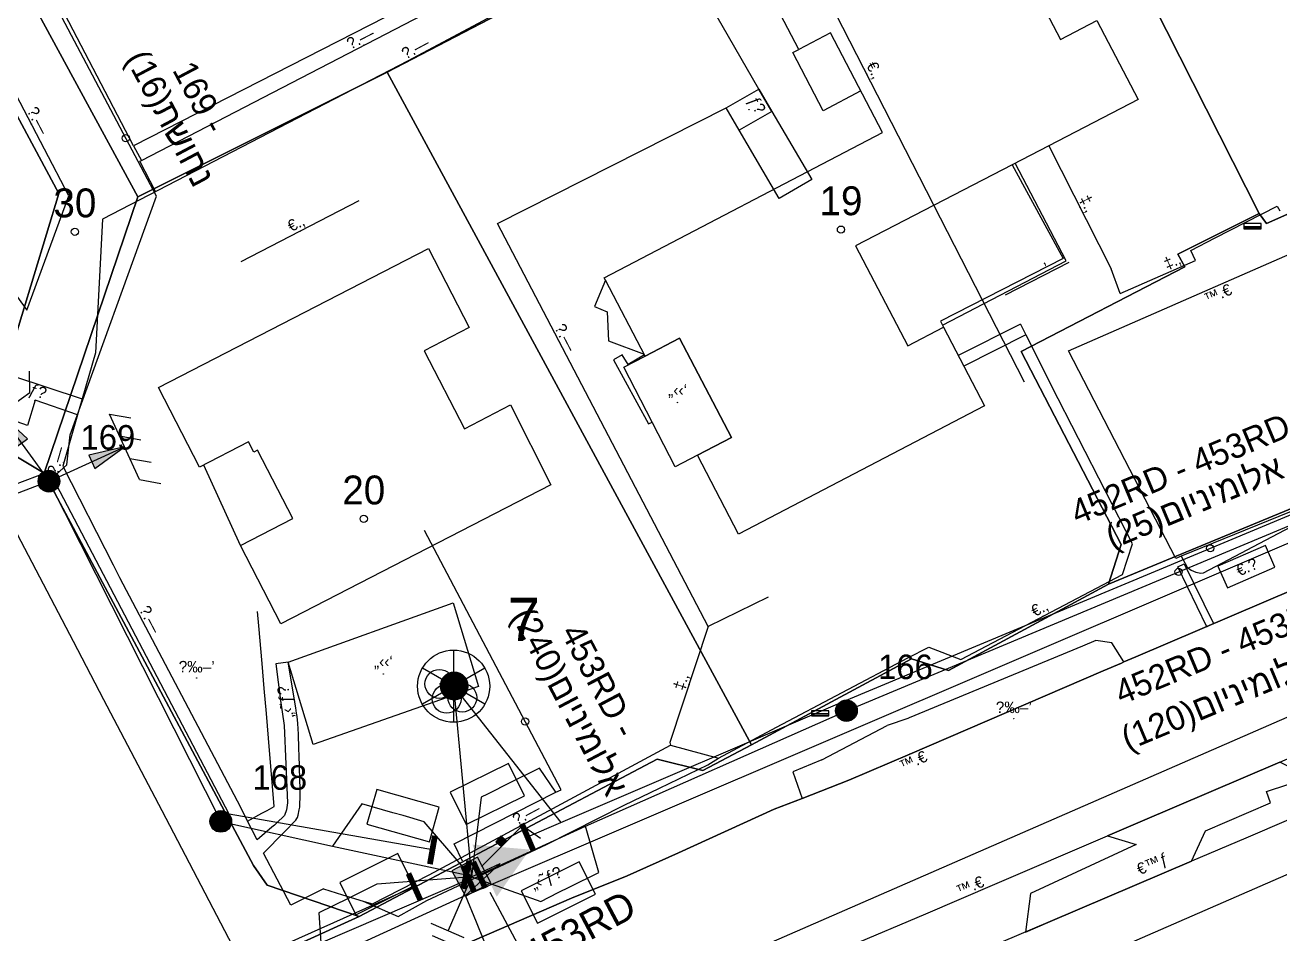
# Model space of a CAD drawing. Header units: metres. Extents: x 218299 to 220222, y 572714 to 574340.
# Drawn here: x 219539.4 to 219626.4, y 573907.8 to 573970.7 of the extents above; entities that cross this region are included whole.
import ezdxf
from ezdxf.enums import TextEntityAlignment as Align

# ---------------------------------------------------------------- set-up
doc = ezdxf.new("R2010")
doc.units = ezdxf.units.M
doc.header["$MEASUREMENT"] = 0
for name, color, linetype in [('1601', 44, 'LANDBORDER'), ('1602', 44, 'Continuous'), ('1603', 44, 'Continuous'), ('6011', 10, 'Continuous'), ('6021', 110, 'Continuous'), ('6031', 254, 'Continuous'), ('6151', 102, 'CABLEUNDEXIST03'), ('6201', 7, 'Continuous'), ('6321', 7, 'Continuous'), ('6370', 7, 'Continuous'), ('6501', 7, 'Continuous'), ('6512', 7, 'Continuous'), ('6515', 7, 'Continuous'), ('6521', 1, 'Continuous'), ('6522', 1, 'Continuous'), ('65231', 1, 'Continuous'), ('6543', 7, 'Continuous'), ('6561', 7, 'Continuous'), ('6591', 7, 'Continuous'), ('6592', 7, 'Continuous'), ('6593', 7, 'Continuous'), ('6594', 7, 'Continuous'), ('6901', 3, 'Continuous'), ('6910', 102, 'Continuous'), ('A_POINTS', 2, 'Continuous'), ('M2200', 253, 'Continuous'), ('M2207', 253, 'Continuous'), ('M2211', 253, 'Continuous'), ('M2401', 7, 'Continuous'), ('M2404', 7, 'Continuous'), ('M2407', 253, 'Continuous'), ('M2408', 253, 'Continuous'), ('M2412', 253, 'Continuous'), ('M2420', 253, 'Continuous'), ('M2601', 253, 'Continuous'), ('M2602', 253, 'Continuous'), ('M2604', 253, 'Continuous'), ('M2605', 253, 'Continuous'), ('M2804', 253, 'Continuous'), ('M2809', 253, 'Continuous'), ('M4904', 253, 'Continuous'), ('M5202', 253, 'Continuous')]:
    doc.layers.add(name, color=color, linetype=linetype)
doc.styles.add('HEBTXT', font='HEBTXT')
doc.styles.add('MAVAT_HEBTXT', font='HEBTXT')
doc.linetypes.add('CABLEUNDEXIST03', pattern='A,3.5,[222,elecad.shx,S=0.01,R=0,X=0,Y=0],1.5', length=5)
doc.linetypes.add('LANDBORDER', pattern='A,6.25,[208,elecad.shx,S=0.02,R=0,X=-0.6,Y=0],12.5,[208,elecad.shx,S=0.02,R=180,X=0.6,Y=0],6.25', length=25)

# ---------------------------------------------------------------- blocks, each defined once
blk = doc.blocks.new('6901')
at = {"layer": 'A_POINTS'}
blk.add_circle((0, 0), 0.25, dxfattribs=at)
at = {"color": 0, "style": 'HEBTXT', "flags": 1}
blk.add_attdef('CODE', (-2.918, 6.399), '', height=1.7, dxfattribs=at)
at = {"color": 0, "style": 'HEBTXT'}
for tag, p in [('PATH', (0.169, 4.708)), ('HTCH', (0.169, 2.708))]:
    blk.add_attdef(tag, text='', height=1.7, dxfattribs=at).set_placement(p, align=Align.MIDDLE_CENTER)
blk = doc.blocks.new('6910')
at = {"layer": 'A_POINTS'}
blk.add_circle((0, 0), 0.25, dxfattribs=at)
at = {"color": 0, "style": 'HEBTXT', "flags": 1}
blk.add_attdef('CODE', (-2.918, 6.399), '', height=1.7, dxfattribs=at)
at = {"color": 0, "style": 'HEBTXT'}
for tag, p in [('PATH', (0.169, 4.708)), ('HTCH', (0.169, 2.708))]:
    blk.add_attdef(tag, text='', height=1.7, dxfattribs=at).set_placement(p, align=Align.MIDDLE_CENTER)
blk = doc.blocks.new('6522')
at = {"color": 0}
for points in [[(0.707, 0.707), (3.55, 3.55), (4.778, 2.689)], [(2.084, 2.082), (1.693, 2.422), (2.067, 2.83), (2.465, 2.465)]]:
    blk.add_lwpolyline(points, dxfattribs=at)
blk.add_solid([(2.083, 2.083), (1.693, 2.422), (2.465, 2.465), (2.067, 2.83)], dxfattribs=at)
at = {"color": 0, "style": 'HEBTXT'}
blk.add_attdef('PLACE', (4.757, 3.899), '', height=1.7, dxfattribs=at)
blk = doc.blocks.new('6521')
at = {"color": 0}
blk.add_lwpolyline([(0.707, 0.707), (3.55, 3.55), (4.778, 2.689)], dxfattribs=at)
at = {"color": 0, "style": 'HEBTXT'}
blk.add_attdef('PLACE', (4.377, 3.834), '', height=1.7, dxfattribs=at)
blk = doc.blocks.new('6515')
at = {"color": 0, "const_width": 0.4}
blk.add_lwpolyline([(0, 1), (0, -1)], dxfattribs=at)
at = {"color": 0, "style": 'HEBTXT', "flags": 1}
for tag, p in [('POLE_NUM', (0.583, 1.177)), ('POLE_TYPE', (0.591, -1.226))]:
    blk.add_attdef(tag, p, '', height=1.7, dxfattribs=at)
blk = doc.blocks.new('6201')
at = {"color": 0}
blk.add_solid([(-2, 1), (2, 1), (0, 4.464)], dxfattribs=at)
at = {"color": 0, "style": 'HEBTXT'}
for tag, p, height in [('TRN_NAME', (2.777, 4.893), 3), ('POWER', (2.777, 1.493), 2)]:
    blk.add_attdef(tag, p, '', height=height, dxfattribs=at)
blk = doc.blocks.new('6501')
at = {"color": 0}
blk.add_lwpolyline([(-2.25, -1.25), (2.25, -1.25), (2.25, 1.25), (-2.25, 1.25)], close=True, dxfattribs=at)
at = {"color": 0, "style": 'HEBTXT', "flags": 1}
blk.add_attdef('FUSE_SIZE', text='', height=1.5, dxfattribs=at).set_placement((0, 2.714), align=Align.MIDDLE_CENTER)
for tag, p in [('POLE_NUM', (-6.276, -3.759)), ('POLE_TYPE', (-6.276, -6.491))]:
    blk.add_attdef(tag, p, '', height=1.7, dxfattribs=at)
blk = doc.blocks.new('6591')
at = {"color": 0}
for points in [[(0, 2.5), (0, -2.5)], [(2.165, -1.25), (-2.165, 1.25)], [(2.165, 1.25), (-2.165, -1.25)]]:
    blk.add_lwpolyline(points, dxfattribs=at)
at = {"color": 0, "const_width": 1}
blk.add_lwpolyline([(-0.314, -0.337, 1), (0.394, 0.37, 1)], format="xyb", close=True, dxfattribs=at)
at = {"color": 0}
blk.add_circle((0, 0), 2.5, dxfattribs=at)
at = {"color": 0, "style": 'HEBTXT'}
blk.add_attdef('CENT_NAME', (3, 2.5), '', height=3, dxfattribs=at)
at = {"color": 0, "style": 'HEBTXT', "flags": 1}
for tag, p in [('POLE_NUM', (3, 0)), ('POLE_TYPE', (3, -2))]:
    blk.add_attdef(tag, p, '', height=1.7, dxfattribs=at)
blk = doc.blocks.new('6593')
at = {"color": 0, "const_width": 0.4}
blk.add_lwpolyline([(0, 1), (0, -1)], dxfattribs=at)
at = {"color": 0, "style": 'HEBTXT', "flags": 1}
for tag, p in [('POLE_NUM', (0.583, 1.177)), ('POLE_TYPE', (0.591, -1.226))]:
    blk.add_attdef(tag, p, '', height=1.7, dxfattribs=at)
blk = doc.blocks.new('6321')
at = {"color": 0, "const_width": 0.75}
blk.add_lwpolyline([(-0.375, 0, 1), (0.375, 0, 1)], format="xyb", close=True, dxfattribs=at)
at = {"color": 0}
blk.add_circle((0, 0), 0.75, dxfattribs=at)
at = {"color": 0, "style": 'HEBTXT'}
blk.add_attdef('POLE_NUM', (1.75, 1.75), '', height=1.7, dxfattribs=at)
at = {"color": 0, "style": 'HEBTXT', "flags": 1}
blk.add_attdef('MAP_TYPE', (1.734, -0.717), '', height=1.7, dxfattribs=at)
blk = doc.blocks.new('6370')
at = {"color": 0}
blk.add_lwpolyline([(-1, -1), (1, -1), (1, 1), (-1, 1)], close=True, dxfattribs=at)
for points in [[(-0.991, 1.013), (1.003, 1.013), (-0.991, -1.013)], [(-0.991, -1.013), (1.003, -1.013), (1.003, 1.013)]]:
    blk.add_solid(points, dxfattribs=at)
at = {"color": 0, "style": 'HEBTXT'}
blk.add_attdef('POLE_NUM', (2.033, 2.706), '', height=2, dxfattribs=at)
at = {"color": 0, "style": 'HEBTXT', "flags": 1}
blk.add_attdef('MAP_TYPE', (2.063, -0.224), '', height=2, dxfattribs=at)
blk = doc.blocks.new('6543')
at = {"color": 0}
for p, q in [((5.75, 2.486), (6.979, 1.626)), ((5.75, 0.813), (6.979, -0.048)), ((5.75, -0.901), (6.979, -1.761)), ((5.75, -2.514), (6.979, -3.374))]:
    blk.add_line(p, q, dxfattribs=at)
for points in [[(5.75, -2.514), (5.75, 2.486)], [(0.75, -0.014), (5.75, -0.014), (3.25, 0.486), (3.25, -0.514), (5.75, -0.014)]]:
    blk.add_lwpolyline(points, dxfattribs=at)
blk.add_solid([(3.25, -0.514), (3.25, 0.486), (5.75, -0.014)], dxfattribs=at)
blk = doc.blocks.new('6561')
at = {"color": 0}
blk.add_line((0, 0), (-1.62, -3.72), dxfattribs=at)
at = {"color": 0, "flags": 128}
for points in [[(-2.812, -3.202), (-0.519, -4.199)], [(-2.718, -4.061), (-1.185, -4.727)], [(-2.624, -4.919), (-1.851, -5.255)]]:
    blk.add_lwpolyline(points, dxfattribs=at)
at = {"color": 0, "style": 'HEBTXT'}
for tag, p in [('TYPE', (1.691, -1.644)), ('DESC', (1.691, -4.209))]:
    blk.add_attdef(tag, p, '', height=1.5, dxfattribs=at)
blk = doc.blocks.new('1603')
at = {"layer": 'A_POINTS'}
blk.add_circle((0, 0), 0.25, dxfattribs=at)
at = {"color": 0, "style": 'HEBTXT'}
blk.add_attdef('PARCEL_NUM', text='', height=2, dxfattribs=at).set_placement((0, 1), align=Align.CENTER)
at = {"color": 0, "style": 'HEBTXT', "flags": 1}
blk.add_attdef('LOT_NUM', text='', height=2, dxfattribs=at).set_placement((0, -2.5), align=Align.CENTER)
blk = doc.blocks.new('M2804')
blk.add_circle((0, 0), 0.025)
at = {"style": 'MAVAT_HEBTXT'}
blk.add_attdef('NAME', text='', height=0.8, dxfattribs=at).set_placement((0, 1.59), align=Align.MIDDLE)
blk = doc.blocks.new('M5202')
blk.add_lwpolyline([(-2, -0.53), (2, -0.53), (2, 0.67), (-2, 0.67)], close=True)
for points in [[(-2, 0), (2, 0)], [(-2, -0.33), (2, -0.33)]]:
    blk.add_lwpolyline(points)
at = {"style": 'MAVAT_HEBTXT', "flags": 1}
for tag, p in [('MARK', (0, 1.92)), ('HEIGHT', (0, -1.78)), ('NAME', (0, -4.35))]:
    blk.add_attdef(tag, text='', height=0.8, dxfattribs=at).set_placement(p, align=Align.MIDDLE)
blk = doc.blocks.new('M2404')
blk.add_circle((0, 0), 0.025)
at = {"style": 'MAVAT_HEBTXT'}
blk.add_attdef('NAME', text='', height=0.8, dxfattribs=at).set_placement((0, 1.59), align=Align.MIDDLE)
blk = doc.blocks.new('M2207')
blk.add_circle((0, 0), 0.025)
at = {"style": 'MAVAT_HEBTXT'}
blk.add_attdef('NAME', text='', height=0.8, dxfattribs=at).set_placement((0, 1.59), align=Align.MIDDLE)
blk = doc.blocks.new('M2211')
blk.add_circle((0, 0), 0.025)
at = {"style": 'MAVAT_HEBTXT'}
blk.add_attdef('NAME', text='', height=0.8, dxfattribs=at).set_placement((0, 1.59), align=Align.MIDDLE)
blk = doc.blocks.new('M2408')
blk.add_circle((0, 0), 0.025)
at = {"style": 'MAVAT_HEBTXT'}
blk.add_attdef('NAME', text='', height=0.8, dxfattribs=at).set_placement((0, 1.59), align=Align.MIDDLE)
blk = doc.blocks.new('M2412')
blk.add_circle((0, 0), 0.025)
at = {"style": 'MAVAT_HEBTXT'}
blk.add_attdef('NAME', text='', height=0.8, dxfattribs=at).set_placement((0, 1.59), align=Align.MIDDLE)
blk = doc.blocks.new('M2601')
blk.add_circle((0, 0), 0.025)
at = {"style": 'MAVAT_HEBTXT'}
blk.add_attdef('NAME', text='', height=0.8, dxfattribs=at).set_placement((0, 1.59), align=Align.MIDDLE)
blk = doc.blocks.new('M2602')
blk.add_circle((0, 0), 0.025)
at = {"style": 'MAVAT_HEBTXT'}
blk.add_attdef('NAME', text='', height=0.8, dxfattribs=at).set_placement((0, 1.59), align=Align.MIDDLE)
blk = doc.blocks.new('M2604')
blk.add_circle((0, 0), 0.025)
at = {"style": 'MAVAT_HEBTXT'}
blk.add_attdef('NAME', text='', height=0.8, dxfattribs=at).set_placement((0, 1.59), align=Align.MIDDLE)
blk = doc.blocks.new('M2605')
blk.add_circle((0, 0), 0.025)
at = {"style": 'MAVAT_HEBTXT'}
blk.add_attdef('NAME', text='', height=0.8, dxfattribs=at).set_placement((0, 1.59), align=Align.MIDDLE)
blk = doc.blocks.new('M2809')
blk.add_circle((0, 0), 0.025)
at = {"style": 'MAVAT_HEBTXT'}
blk.add_attdef('NAME', text='', height=0.8, dxfattribs=at).set_placement((0, 1.59), align=Align.MIDDLE)
blk = doc.blocks.new('111')
at = {"layer": 'M2200'}
blk.add_polyline3d([(219607.605, 573976.552, 607.905), (219611.168, 573969.736, 608.055), (219613.686, 573971.053, 608.055), (219616.552, 573965.591, 607.905), (219610.355, 573962.379, 607.952), (219607.825, 573961.067, 607.972), (219596.964, 573955.436, 608.055), (219600.584, 573948.509, 607.905), (219603.053, 573949.8, 607.905), (219603.053, 573949.8, 607.905), (219603.053, 573949.8, 607.905), (219605.897, 573944.358, 607.905), (219588.863, 573935.455, 607.905), (219586.004, 573940.926, 607.905), (219586.004, 573940.926, 607.905), (219588.371, 573942.164, 607.905), (219588.371, 573942.164, 607.905), (219584.777, 573949.04, 607.905), (219584.777, 573949.04, 607.905), (219582.39, 573947.793, 607.905), (219582.39, 573947.793, 607.905), (219579.633, 573953.069, 607.905), (219579.552, 573953.223, 607.905), (219598.835, 573963.301, 608.055), (219595.228, 573970.204, 608.055), (219593.036, 573969.058, 608.055), (219593.036, 573969.058, 608.055), (219590.235, 573974.418, 607.905)], dxfattribs=at)
blk.add_polyline3d([(219575.854, 573938.89, 615.63), (219557.154, 573929.237, 615.63), (219554.347, 573934.676, 615.63), (219557.98, 573936.552, 615.63), (219555.537, 573941.285, 613.305), (219555.272, 573941.149, 613.305), (219554.909, 573941.853, 615.705), (219551.518, 573940.102, 615.705), (219548.671, 573945.617, 615.705), (219567.368, 573955.268, 615.705), (219570.198, 573949.784, 615.705), (219567.074, 573948.171, 615.705), (219569.867, 573942.76, 615.705), (219573.067, 573944.413, 615.705)], close=True, dxfattribs=at)
at = {"layer": 'M2207'}
for points in [[(219572.293, 573983.147, 593.69), (219570.467, 573986.931, 592.79), (219569.696, 573988.407, 592.79), (219574.694, 573990.795, 592.64), (219577.239, 573985.531, 592.64), (219576.956, 573985.369, 593.54), (219580.147, 573979.296, 593.54), (219575.203, 573976.998, 593.529), (219575.259, 573976.865, 592.554), (219546.931, 573962.368, 593.465), (219546.931, 573962.368, 593.465), (219538.28, 573979.011, 592.565), (219538.28, 573979.011, 592.565), (219544.317, 573982.387, 592.565), (219548.054, 573975.232, 592.565), (219549.951, 573971.434, 592.565), (219571.907, 573983.066, 592.565), (219571.95, 573982.976, 593.69)], [(219586.004, 573940.926, 595.783), (219584.476, 573940.136, 595.783), (219580.91, 573947.027, 595.783), (219582.39, 573947.793, 595.783), (219584.777, 573949.04, 595.783), (219588.371, 573942.164, 595.783), (219586.004, 573940.926, 595.783)], [(219570.846, 573924.897, 595.098), (219559.38, 573920.874, 595.098), (219557.65, 573926.597, 595.203), (219557.65, 573926.597, 595.203), (219557.65, 573926.597, 595.203), (219569.079, 573930.69, 595.098)]]:
    blk.add_polyline3d(points, close=True, dxfattribs=at)
at = {"layer": 'M2211'}
blk.add_polyline3d([(219625.364, 573934.679, 595.828), (219622.068, 573933.251, 595.828), (219622.725, 573931.736, 595.828), (219626.021, 573933.164, 595.828), (219625.364, 573934.679, 595.828)], close=True, dxfattribs=at)
at = {"layer": 'M2401'}
for points in [[(219636.674, 573941.117, 593.61), (219629.239, 573937.883, 593.61), (219619.521, 573933.923, 593.61), (219619.148, 573933.772, 593.61), (219611.726, 573948.178, 593.61), (219626.346, 573954.562, 593.61), (219647.518, 573963.806, 593.61), (219649.453, 573964.651, 593.61), (219671.594, 573974.238, 593.61), (219673.888, 573969.877, 593.61), (219676.461, 573964.986, 593.61), (219676.911, 573964.131, 593.61), (219677.681, 573962.668, 593.61)], [(219640.767, 573937.366, 593.368), (219616.392, 573926.963, 593.368), (219615.547, 573926.599, 593.368), (219615.382, 573926.528, 593.368), (219614.115, 573925.983, 593.368), (219600.725, 573920.221, 593.368), (219596.502, 573918.403, 593.368), (219593.264, 573917.142, 593.368), (219591.332, 573916.389, 593.368), (219584.698, 573913.381, 593.368), (219581.144, 573911.776, 593.368), (219577.279, 573910.238, 593.368), (219571.574, 573907.753, 593.368), (219565.364, 573905.069, 593.368)], [(219499.203, 573903.199, 590.529), (219494.561, 573912.249, 590.529), (219492.203, 573916.803, 590.529), (219498.153, 573919.96, 590.529), (219507.333, 573924.697, 590.529), (219514.775, 573928.558, 590.529), (219535.023, 573939.261, 590.529), (219537.287, 573938.454, 590.529), (219542.75, 573928.04, 590.529), (219544.864, 573924.008, 590.529), (219548.909, 573916.299, 590.529), (219554.055, 573906.446, 590.529)], [(219656.998, 573930.321, 594.15), (219657.049, 573930.141, 594.15), (219657.081, 573929.738, 594.15), (219657.033, 573929.337, 594.15), (219656.907, 573928.953, 594.15), (219656.708, 573928.601, 594.15), (219656.45, 573928.301, 594.15), (219649.917, 573925.505, 594.15), (219646.344, 573923.976, 594.15), (219638.295, 573920.526, 594.15), (219623.995, 573914.396, 594.15), (219620.237, 573912.793, 594.15), (219610.447, 573908.617, 594.15), (219607.037, 573907.145, 594.15)], [(219596.599, 573906.936, 594.15), (219601.841, 573909.141, 594.15), (219606.608, 573911.192, 594.15), (219614.413, 573914.539, 594.15), (219616.675, 573915.51, 594.15), (219626.351, 573919.659, 594.15), (219626.742, 573919.827, 594.15), (219644.626, 573927.452, 594.15), (219646.749, 573928.357, 594.15), (219655.052, 573931.827, 594.15), (219655.454, 573931.783, 594.15), (219655.839, 573931.662, 594.15), (219656.194, 573931.467, 594.15), (219656.502, 573931.206, 594.15), (219656.754, 573930.89, 594.15), (219656.939, 573930.53, 594.15), (219656.998, 573930.321, 594.15)]]:
    blk.add_polyline3d(points, dxfattribs=at)
at = {"layer": 'M2404'}
for points in [[(219636.674, 573941.117, 593.963), (219629.239, 573937.883, 593.963), (219619.521, 573933.923, 593.963), (219619.148, 573933.772, 593.963), (219611.726, 573948.178, 593.963), (219626.346, 573954.562, 593.963), (219647.518, 573963.806, 593.963), (219649.453, 573964.651, 593.963), (219671.594, 573974.238, 593.963), (219673.888, 573969.877, 593.963), (219676.461, 573964.986, 593.963), (219676.911, 573964.131, 593.963), (219677.681, 573962.668, 593.963)], [(219499.203, 573903.199, 590.529), (219494.561, 573912.249, 590.529), (219492.203, 573916.803, 590.529), (219498.153, 573919.96, 590.529), (219507.333, 573924.697, 590.529), (219514.775, 573928.558, 590.529), (219535.023, 573939.261, 590.529), (219537.287, 573938.454, 590.529), (219542.75, 573928.04, 590.529), (219544.864, 573924.008, 590.529), (219548.909, 573916.299, 590.529), (219554.055, 573906.446, 590.529)], [(219565.364, 573905.069, 590.529), (219571.574, 573907.753, 590.529), (219577.279, 573910.238, 590.529), (219581.144, 573911.776, 590.529), (219584.698, 573913.381, 590.529), (219591.332, 573916.389, 590.529), (219593.264, 573917.142, 590.529), (219596.502, 573918.403, 590.529), (219600.725, 573920.221, 590.529), (219614.115, 573925.983, 590.529), (219615.382, 573926.528, 590.529), (219615.547, 573926.599, 590.529), (219616.392, 573926.963, 590.529), (219640.767, 573937.366, 590.529)], [(219596.599, 573906.936, 593.55), (219601.841, 573909.141, 593.55), (219606.608, 573911.192, 593.55), (219614.413, 573914.539, 593.55), (219616.675, 573915.51, 593.55), (219626.351, 573919.659, 593.55), (219626.742, 573919.827, 593.55)], [(219638.295, 573920.526, 593.55), (219623.995, 573914.396, 593.55), (219620.237, 573912.793, 593.55), (219610.447, 573908.617, 593.55), (219607.037, 573907.145, 593.55)]]:
    blk.add_polyline3d(points, dxfattribs=at)
at = {"layer": 'M2407'}
for points in [[(219597.332, 573966.177, 593.683), (219594.717, 573964.81, 593.683), (219592.613, 573968.837, 593.683), (219593.036, 573969.058, 593.683)], [(219591.173, 573964.756, 593.533), (219593.926, 573960.05, 593.533), (219591.668, 573958.729, 593.533), (219588.897, 573963.468, 593.533), (219587.995, 573965.01, 593.533)], [(219546.931, 573962.368, 589.918), (219547.486, 573961.366, 589.918)], [(219602.988, 573949.936, 593.833), (219611.549, 573954.41, 593.833), (219608.018, 573961.167, 593.833)], [(219579.633, 573953.069, 593.683), (219578.885, 573951.25, 593.683), (219579.759, 573950.869, 593.683), (219579.852, 573948.867, 593.683), (219582.311, 573947.943, 593.683)], [(219608.386, 573950.025, 593.758), (219604.071, 573947.852, 593.758)], [(219582.341, 573947.887, 593.683), (219581.205, 573947.221, 593.683), (219580.805, 573947.881, 593.683), (219580.194, 573947.54, 593.683), (219582.622, 573943.105, 593.683), (219582.875, 573943.23, 593.683)]]:
    blk.add_polyline3d(points, dxfattribs=at)
at = {"layer": 'M2408'}
for points in [[(219534.69, 573958.886, 590.502), (219536.753, 573954.847, 590.502), (219539.538, 573950.993, 590.502)], [(219615.305, 573952.145, 593.806), (219614.677, 573953.855, 593.806)], [(219619.521, 573933.923, 593.613), (219619.935, 573933.161, 593.613), (219620.217, 573932.957, 593.613), (219620.538, 573932.823, 593.613), (219620.882, 573932.766, 593.613), (219621.07, 573932.768, 593.613), (219630.59, 573937.794, 593.613), (219630.954, 573937.547, 593.613), (219631.356, 573937.369, 593.613), (219631.785, 573937.267, 593.613), (219632.224, 573937.244, 593.613), (219632.661, 573937.301, 593.613), (219633.08, 573937.435, 593.613), (219633.351, 573937.571, 593.613), (219650.009, 573944.916, 593.613), (219649.314, 573946.479, 593.613)], [(219615.547, 573926.599, 593.379), (219614.718, 573927.937, 593.379), (219613.619, 573928.084, 593.379), (219612.686, 573927.698, 593.379), (219600.691, 573922.73, 593.379), (219600.58, 573922.692, 593.379), (219599.147, 573922.198, 593.379)], [(219560.093, 573910.881, 592.602), (219557.849, 573909.743, 592.602), (219555.943, 573913.357, 592.602), (219557.367, 573914.804, 592.602), (219558.193, 573915.644, 592.602), (219558.264, 573915.741, 592.602), (219558.298, 573915.816, 592.602), (219558.346, 573915.974, 592.602), (219558.427, 573916.342, 592.602), (219558.454, 573916.526, 592.602), (219558.473, 573916.804, 592.602), (219558.476, 573917.171, 592.602), (219558.477, 573917.903, 592.602), (219558.472, 573918.392, 592.602), (219558.45, 573919.369, 592.602), (219558.419, 573920.101, 592.602), (219558.397, 573920.595, 592.602), (219558.359, 573921.585, 592.602), (219558.316, 573922.326, 592.602), (219558.27, 573922.818, 592.602), (219558.24, 573923.063, 592.602), (219558.185, 573923.431, 592.602), (219557.65, 573926.597, 592.602), (219556.794, 573926.465, 592.602), (219557.133, 573923.934, 592.602), (219557.387, 573922.197, 592.602), (219557.616, 573916.826, 592.602), (219557.548, 573916.359, 592.602), (219557.394, 573915.96, 592.602), (219556.838, 573915.43, 592.602), (219556.696, 573915.295, 592.602), (219556.517, 573915.141, 592.602), (219555.5, 573914.262, 592.602), (219554.846, 573915.576, 592.602)], [(219562.849, 573910.032, 593.232), (219565.275, 573908.951, 593.232), (219567.259, 573910.062, 593.232), (219575.559, 573913.952, 593.232), (219580.944, 573916.684, 593.232), (219583.377, 573917.846, 593.232), (219586.725, 573919.481, 593.232), (219587.469, 573919.942, 593.232)], [(219594.639, 573919.827, 593.13), (219592.623, 573918.991, 593.13), (219593.264, 573917.142, 593.13)]]:
    blk.add_polyline3d(points, dxfattribs=at)
at = {"layer": 'M2412'}
for points in [[(219587.995, 573965.01, 592.633), (219590.266, 573966.307, 592.633), (219591.173, 573964.756, 593.533), (219588.897, 573963.468, 593.533)], [(219538.563, 573946.427, 590.292), (219543.387, 573944.849, 590.292), (219543.064, 573943.73, 590.922), (219540.122, 573944.749, 590.922), (219539.59, 573942.983, 590.922), (219537.766, 573943.642, 590.922)]]:
    blk.add_polyline3d(points, close=True, dxfattribs=at)
at = {"layer": 'M2420'}
for points in [[(219365.096, 573797.122), (219392.439, 573811.276), (219429.974, 573831.307), (219433.215, 573833.769), (219469.14, 573853.062), (219510.705, 573873.01), (219550.441, 573890.409), (219551.645, 573890.903), (219560.887, 573894.512), (219572.462, 573899.033), (219655.707, 573935.374), (219664.194, 573940.008), (219678.236, 573945.335), (219725.786, 573965.457), (219733.221, 573968.857), (219744.375, 573973.947), (219829.058, 574010.769)], [(219567.982, 573886.813), (219576.138, 573889.727), (219660.113, 573926.386), (219668.384, 573929.369), (219681.944, 573936.045), (219729.815, 573956.303), (219736.746, 573959.524), (219748.445, 573964.813), (219834.29, 574002.14)]]:
    blk.add_lwpolyline(points, dxfattribs=at)
at = {"layer": 'M2601'}
for points in [[(219607.825, 573961.067, 594.883), (219611.344, 573954.563, 594.883), (219602.855, 573950.216, 594.883), (219603.053, 573949.8, 594.883)], [(219608.762, 573949.279, 594.733), (219604.458, 573947.112, 594.733)], [(219594.639, 573919.827, 593.98), (219594.639, 573919.827, 593.98), (219599.147, 573922.198, 593.98), (219599.147, 573922.198, 593.98), (219599.147, 573922.198, 593.98)]]:
    blk.add_polyline3d(points, dxfattribs=at)
at = {"layer": 'M2602'}
for points in [[(219608.679, 573946.005, 591.793), (219587.839, 573986.715, 591.793), (219586.816, 573988.713, 591.793)], [(219562.553, 573958.569, 592.933), (219554.377, 573954.335, 592.933)], [(219611.75, 573954.285, 594.433), (219607.34, 573952.031, 594.433)], [(219608.386, 573950.025, 594.358), (219608.762, 573949.279, 594.358), (219608.764, 573949.274, 594.358), (219610.541, 573945.747, 594.358)], [(219591.487, 573922.081, 593.827), (219600.583, 573926.894, 593.827), (219602.046, 573927.619, 593.827), (219604.26, 573926.78, 594.127), (219615.471, 573932.657, 594.127), (219616.164, 573934.786, 594.427), (219610.541, 573945.747, 594.358)], [(219587.469, 573919.942, 593.755), (219587.469, 573919.942, 593.755), (219587.469, 573919.942, 593.755), (219587.469, 573919.942, 593.755), (219587.469, 573919.942, 593.755), (219591.487, 573922.081, 593.898)]]:
    blk.add_polyline3d(points, dxfattribs=at)
at = {"layer": 'M2604'}
for points in [[(219610.355, 573962.379, 595.483), (219614.677, 573953.855, 595.483)], [(219621.873, 573955.988, 595.547), (219626.18, 573958.203, 595.547), (219626.367, 573957.881, 595.547)], [(219615.305, 573952.145, 595.397), (219620.516, 573954.418, 595.547), (219620.186, 573955.121, 595.547), (219621.873, 573955.988, 595.547)], [(219554.347, 573934.676, 593.008), (219551.807, 573940.252, 593.008)], [(219586.755, 573929.063, 594.357), (219584.106, 573921.008, 594.357)], [(219584.106, 573921.008, 594.357), (219584.14, 573920.828, 594.357)]]:
    blk.add_polyline3d(points, dxfattribs=at)
at = {"layer": 'M2605'}
for points in [[(219583.656, 573991.026, 591.883), (219580.435, 573989.315, 591.883), (219579.369, 573985.27, 591.883), (219582.285, 573979.318, 591.883), (219581.419, 573976.547, 591.883), (219565.965, 573968.277, 591.883), (219544.791, 573957.304, 591.883), (219544.791, 573957.304, 591.883), (219544.303, 573948.022, 592.783)], [(219591.173, 573964.756, 593.533), (219590.266, 573966.307, 593.551), (219583.604, 573977.872, 593.053), (219606.142, 573989.41, 593.399)], [(219548.455, 573959.203, 590.833), (219547.367, 573961.304, 590.833), (219547.367, 573961.304, 590.833), (219547.486, 573961.366, 590.833), (219579.381, 573977.894, 590.983), (219579.795, 573979.132, 590.983)], [(219539.538, 573950.993, 590.233), (219542.454, 573958.902, 590.233), (219533.999, 573975.099, 590.233), (219533.999, 573975.099, 590.233), (219532.769, 573974.452, 590.158)], [(219590.913, 573931.084, 593.683), (219586.755, 573929.063, 593.683), (219586.755, 573929.063, 593.683), (219572.15, 573956.984, 593.533), (219587.995, 573965.01, 593.533), (219587.995, 573965.01, 593.533)], [(219544.303, 573948.022, 592.783), (219543.387, 573944.849, 592.783), (219543.064, 573943.73, 592.783), (219542.04, 573940.182, 592.783), (219545.525, 573933.34, 592.783)], [(219545.525, 573933.34, 592.783), (219545.975, 573932.457, 592.783), (219554.112, 573916.974, 593.553)], [(219555.616, 573929.096, 593.004), (219555.521, 573930.11, 592.903)], [(219556.001, 573924.756, 593.326), (219555.857, 573926.504, 593.263), (219555.616, 573929.096, 593.004)], [(219556.144, 573923.026, 593.389), (219556.001, 573924.756, 593.326)], [(219556.286, 573921.317, 593.451), (219556.144, 573923.026, 593.389)], [(219556.677, 573916.578, 593.623), (219556.286, 573921.317, 593.451)], [(219561.427, 573910.47, 592.865), (219562.849, 573910.032, 592.953), (219563.496, 573909.833, 592.993), (219567.416, 573911.854, 592.993), (219575.382, 573916.12, 592.993), (219584.14, 573920.828, 593.203), (219584.14, 573920.828, 593.203), (219587.469, 573919.942, 593.413)], [(219554.112, 573916.974, 593.553), (219554.846, 573915.576, 593.623)], [(219554.846, 573915.576, 593.623), (219555.824, 573916.111, 593.623)], [(219555.824, 573916.111, 593.623), (219556.188, 573916.31, 593.623)], [(219556.188, 573916.31, 593.623), (219556.677, 573916.578, 593.623)], [(219560.093, 573910.881, 592.783), (219561.427, 573910.47, 592.865)]]:
    blk.add_polyline3d(points, dxfattribs=at)
at = {"layer": 'M2809'}
blk.add_polyline3d([(219620.237, 573912.793, 593.658), (219621.218, 573914.903, 593.771), (219625.724, 573916.835, 593.771), (219625.44, 573917.62, 593.771), (219628.455, 573918.626, 593.771), (219626.351, 573919.659, 593.771), (219616.675, 573915.51, 593.662), (219614.413, 573914.539, 593.637), (219616.41, 573913.948, 593.637), (219609.076, 573910.542, 593.427), (219608.742, 573907.881, 593.55), (219610.447, 573908.617, 593.55)], close=True, dxfattribs=at)
at = {"layer": 'M4904'}
blk.add_polyline3d([(219621.307, 573929.038, 593.486), (219619.286, 573933.196, 593.436), (219619.735, 573933.414, 593.486), (219621.756, 573929.256, 593.536)], close=True, dxfattribs=at)
at = {"layer": 'M2207'}
ref = blk.add_blockref('M2207', (219584.637, 573944.586), dxfattribs=dict(at, xscale=0.5, yscale=0.5, zscale=0.5))
ref.add_attrib('NAME', '„‹‹‘', dxfattribs={"layer": '0', "height": 0.8, "style": 'MAVAT_HEBTXT'}).set_placement((219584.637, 573945.382), align=Align.MIDDLE)
ref = blk.add_blockref('M2207', (219564.251, 573925.768), dxfattribs=dict(at, xscale=0.5, yscale=0.5, zscale=0.5))
ref.add_attrib('NAME', '„‹‹‘', dxfattribs={"layer": '0', "height": 0.8, "style": 'MAVAT_HEBTXT'}).set_placement((219564.251, 573926.564), align=Align.MIDDLE)
at = {"layer": 'M2211'}
ref = blk.add_blockref('M2211', (219624.392, 573932.458), dxfattribs=dict(at, xscale=0.5, yscale=0.5, zscale=0.5))
ref.add_attrib('NAME', '€.\x9a', dxfattribs={"layer": '0', "height": 0.8, "rotation": 23.42908, "style": 'MAVAT_HEBTXT'}).set_placement((219624.076, 573933.189), align=Align.MIDDLE)
at = {"layer": 'M2404'}
ref = blk.add_blockref('M2404', (219621.842, 573952.595), dxfattribs=dict(at, xscale=0.5, yscale=0.5, zscale=0.5))
ref.add_attrib('NAME', '™.€', dxfattribs={"layer": '0', "height": 0.8, "rotation": 23.58861, "style": 'MAVAT_HEBTXT'}).set_placement((219622.062, 573952.091), align=Align.MIDDLE)
ref = blk.add_blockref('M2404', (219600.725, 573920.221), dxfattribs=dict(at, xscale=0.5, yscale=0.5, zscale=0.5))
ref.add_attrib('NAME', '™.€', dxfattribs={"layer": '0', "height": 0.8, "rotation": 24.38976, "style": 'MAVAT_HEBTXT'}).set_placement((219600.952, 573919.72), align=Align.MIDDLE)
ref = blk.add_blockref('M2404', (219605.107, 573910.546), dxfattribs=dict(at, xscale=0.5, yscale=0.5, zscale=0.5))
ref.add_attrib('NAME', '™.€', dxfattribs={"layer": '0', "height": 0.8, "rotation": 23.22529, "style": 'MAVAT_HEBTXT'}).set_placement((219604.89, 573911.052), align=Align.MIDDLE)
at = {"layer": 'M2408'}
ref = blk.add_blockref('M2408', (219558.1, 573923.932), dxfattribs=dict(at, xscale=0.5, yscale=0.5, zscale=0.5))
ref.add_attrib('NAME', '„‹˜ƒ\x8e', dxfattribs={"layer": '0', "height": 0.8, "rotation": 99.58795, "style": 'MAVAT_HEBTXT'}).set_placement((219557.558, 573923.84), align=Align.MIDDLE)
ref = blk.add_blockref('M2408', (219575.214, 573913.791), dxfattribs=dict(at, xscale=0.5, yscale=0.5, zscale=0.5))
ref.add_attrib('NAME', '„‹˜ƒ\x8e', dxfattribs={"layer": '0', "height": 0.8, "rotation": 25.11559, "style": 'MAVAT_HEBTXT'}).set_placement((219575.575, 573911.536), align=Align.MIDDLE)
at = {"layer": 'M2412'}
ref = blk.add_blockref('M2412', (219589.584, 573964.886), dxfattribs=dict(at, xscale=0.5, yscale=0.5, zscale=0.5))
ref.add_attrib('NAME', 'ƒ\x8e', dxfattribs={"layer": '0', "height": 0.8, "rotation": 300.70058, "style": 'MAVAT_HEBTXT'}).set_placement((219590.057, 573965.167), align=Align.MIDDLE)
ref = blk.add_blockref('M2412', (219540.114, 573944.743), dxfattribs=dict(at, xscale=0.5, yscale=0.5, zscale=0.5))
ref.add_attrib('NAME', 'ƒ\x8e', dxfattribs={"layer": '0', "height": 0.8, "rotation": 341.89157, "style": 'MAVAT_HEBTXT'}).set_placement((219540.285, 573945.266), align=Align.MIDDLE)
at = {"layer": 'M2601'}
ref = blk.add_blockref('M2601', (219610.186, 573953.97), dxfattribs=dict(at, xscale=0.5, yscale=0.5, zscale=0.5))
ref.add_attrib('NAME', '‚', dxfattribs={"layer": '0', "height": 0.8, "rotation": 27.11903, "style": 'MAVAT_HEBTXT'}).set_placement((219609.935, 573954.459), align=Align.MIDDLE)
at = {"layer": 'M2602'}
ref = blk.add_blockref('M2602', (219597.747, 573967.359), dxfattribs=dict(at, xscale=0.5, yscale=0.5, zscale=0.5))
ref.add_attrib('NAME', '€.‚', dxfattribs={"layer": '0', "height": 0.8, "rotation": 297.10866, "style": 'MAVAT_HEBTXT'}).set_placement((219598.237, 573967.61), align=Align.MIDDLE)
ref = blk.add_blockref('M2602', (219558.465, 573956.452), dxfattribs=dict(at, xscale=0.5, yscale=0.5, zscale=0.5))
ref.add_attrib('NAME', '€.‚', dxfattribs={"layer": '0', "height": 0.8, "rotation": 27.37943, "style": 'MAVAT_HEBTXT'}).set_placement((219558.212, 573956.941), align=Align.MIDDLE)
ref = blk.add_blockref('M2602', (219609.984, 573929.781), dxfattribs=dict(at, xscale=0.5, yscale=0.5, zscale=0.5))
ref.add_attrib('NAME', '€.‚', dxfattribs={"layer": '0', "height": 0.8, "rotation": 27.6645, "style": 'MAVAT_HEBTXT'}).set_placement((219609.729, 573930.268), align=Align.MIDDLE)
at = {"layer": 'M2604'}
ref = blk.add_blockref('M2604', (219612.516, 573958.117), dxfattribs=dict(at, xscale=0.5, yscale=0.5, zscale=0.5))
ref.add_attrib('NAME', '‡.‚', dxfattribs={"layer": '0', "height": 0.8, "rotation": 296.88284, "style": 'MAVAT_HEBTXT'}).set_placement((219613.006, 573958.365), align=Align.MIDDLE)
ref = blk.add_blockref('M2604', (219619.135, 573953.816), dxfattribs=dict(at, xscale=0.5, yscale=0.5, zscale=0.5))
ref.add_attrib('NAME', '‡.‚', dxfattribs={"layer": '0', "height": 0.8, "rotation": 23.56848, "style": 'MAVAT_HEBTXT'}).set_placement((219618.915, 573954.32), align=Align.MIDDLE)
ref = blk.add_blockref('M2604', (219585.431, 573925.036), dxfattribs=dict(at, xscale=0.5, yscale=0.5, zscale=0.5))
ref.add_attrib('NAME', '‡.‚', dxfattribs={"layer": '0', "height": 0.8, "rotation": 71.79628, "style": 'MAVAT_HEBTXT'}).set_placement((219584.908, 573925.208), align=Align.MIDDLE)
at = {"layer": 'M2605'}
ref = blk.add_blockref('M2605', (219562.903, 573969.355), dxfattribs=dict(at, xscale=0.5, yscale=0.5, zscale=0.5))
ref.add_attrib('NAME', '\x9a.—', dxfattribs={"layer": '0', "height": 0.8, "rotation": 27.39355, "style": 'MAVAT_HEBTXT'}).set_placement((219562.65, 573969.843), align=Align.MIDDLE)
ref = blk.add_blockref('M2605', (219566.716, 573968.678), dxfattribs=dict(at, xscale=0.5, yscale=0.5, zscale=0.5))
ref.add_attrib('NAME', '\x9a.—', dxfattribs={"layer": '0', "height": 0.8, "rotation": 28.15471, "style": 'MAVAT_HEBTXT'}).set_placement((219566.456, 573969.163), align=Align.MIDDLE)
ref = blk.add_blockref('M2605', (219539.855, 573963.881), dxfattribs=dict(at, xscale=0.5, yscale=0.5, zscale=0.5))
ref.add_attrib('NAME', '\x9a.—', dxfattribs={"layer": '0', "height": 0.8, "rotation": 297.56501, "style": 'MAVAT_HEBTXT'}).set_placement((219540.343, 573964.136), align=Align.MIDDLE)
ref = blk.add_blockref('M2605', (219576.408, 573948.845), dxfattribs=dict(at, xscale=0.5, yscale=0.5, zscale=0.5))
ref.add_attrib('NAME', '\x9a.—', dxfattribs={"layer": '0', "height": 0.8, "rotation": 297.61312, "style": 'MAVAT_HEBTXT'}).set_placement((219576.895, 573949.1), align=Align.MIDDLE)
ref = blk.add_blockref('M2605', (219542.106, 573940.413), dxfattribs=dict(at, xscale=0.5, yscale=0.5, zscale=0.5))
ref.add_attrib('NAME', '\x9a.—', dxfattribs={"layer": '0', "height": 0.8, "rotation": 73.8993, "style": 'MAVAT_HEBTXT'}).set_placement((219541.578, 573940.566), align=Align.MIDDLE)
ref = blk.add_blockref('M2605', (219547.632, 573929.304), dxfattribs=dict(at, xscale=0.5, yscale=0.5, zscale=0.5))
ref.add_attrib('NAME', '\x9a.—', dxfattribs={"layer": '0', "height": 0.8, "rotation": 297.72253, "style": 'MAVAT_HEBTXT'}).set_placement((219548.119, 573929.56), align=Align.MIDDLE)
ref = blk.add_blockref('M2605', (219574.404, 573915.596), dxfattribs=dict(at, xscale=0.5, yscale=0.5, zscale=0.5))
ref.add_attrib('NAME', '\x9a.—', dxfattribs={"layer": '0', "height": 0.8, "rotation": 28.16895, "style": 'MAVAT_HEBTXT'}).set_placement((219574.144, 573916.081), align=Align.MIDDLE)
at = {"layer": 'M2804'}
ref = blk.add_blockref('M2804', (219551.315, 573925.481, 608.799), dxfattribs=dict(at, xscale=0.5, yscale=0.5, zscale=0.5))
ref.add_attrib('NAME', '\x8d‰–’', dxfattribs={"layer": '0', "height": 0.8, "style": 'MAVAT_HEBTXT'}).set_placement((219551.315, 573926.276, 608.799), align=Align.MIDDLE)
ref = blk.add_blockref('M2804', (219607.93, 573922.663, 602.356), dxfattribs=dict(at, xscale=0.5, yscale=0.5, zscale=0.5))
ref.add_attrib('NAME', '\x8d‰–’', dxfattribs={"layer": '0', "height": 0.8, "style": 'MAVAT_HEBTXT'}).set_placement((219607.93, 573923.458, 602.356), align=Align.MIDDLE)
at = {"layer": 'M2809'}
ref = blk.add_blockref('M2809', (219617.893, 573911.793, 593.632), dxfattribs=dict(at, xscale=0.5, yscale=0.5, zscale=0.5))
ref.add_attrib('NAME', '€™ƒ', dxfattribs={"layer": '0', "height": 0.8, "rotation": 23.10395, "style": 'MAVAT_HEBTXT'}).set_placement((219617.581, 573912.525, 593.632), align=Align.MIDDLE)
at = {"layer": 'M5202', "xscale": 0.3, "yscale": 0.3, "zscale": 0.3}
for p in [(219624.458, 573956.787, 594.01), (219594.52, 573923.018, 593.235)]:
    blk.add_blockref('M5202', p, dxfattribs=at)
blk = doc.blocks.new('6592')
at = {"color": 0}
blk.add_circle((0, 0), 1, dxfattribs=at)
at = {"color": 0, "style": 'HEBTXT'}
blk.add_attdef('BOX_NAME', (1.5, 1.5), '', height=1.7, dxfattribs=at)
at = {"color": 0, "style": 'HEBTXT', "flags": 1}
for tag, p in [('POLE_NUM', (1.47, -0.997)), ('POLE_TYPE', (1.47, -3.497))]:
    blk.add_attdef(tag, p, '', height=1.7, dxfattribs=at)

msp = doc.modelspace()

# ---------------------------------------------------------------- linework, layer by layer
at = {"layer": '1601'}
for points in [[(219501.9035, 573881.3536), (219562.5689, 573908.9616), (219583.2193, 573919.8632), (219586.3772, 573919.0725), (219589.7522, 573920.8556), (219600.8444, 573926.8154), (219603.4006, 573926.0078), (219614.5024, 573932.0047), (219638.0461, 573941.7343), (219678.5949, 573958.7172), (219685.1122, 573961.8334), (219695.3421, 573966.8305), (219696.906, 573966.4428), (219705.7236, 573970.9205), (219718.3339, 573977.4704), (219730.1272, 573980.9051)], [(219730.1272, 573980.9051), (219718.3339, 573977.4704), (219705.7236, 573970.9205), (219696.906, 573966.4428), (219695.3421, 573966.8305), (219685.1122, 573961.8334), (219678.5949, 573958.7172), (219638.0461, 573941.7343), (219614.5024, 573932.0047), (219603.4006, 573926.0078), (219600.8444, 573926.8154), (219589.7522, 573920.8556), (219586.3772, 573919.0725), (219583.2193, 573919.8632), (219562.5689, 573908.9616), (219501.9035, 573881.3536)]]:
    msp.add_lwpolyline(points, dxfattribs=at)
at = {"layer": '1602'}
for points in [[(219624.92, 573957.6921), (219608.4264, 573990.3277), (219646.1967, 574009.9319), (219652.7038, 574008.1882), (219654.3705, 574005.0154), (219668.9227, 573976.9348), (219661.1543, 573972.891), (219625.4492, 573957.0033)], [(219564.5202, 573967.4778), (219547.2393, 573958.8349), (219533.8352, 573983.4866), (219577.0421, 574005.7593), (219589.938, 573980.7241)], [(219603.4006, 573926.0078), (219600.8444, 573926.8154), (219589.7522, 573920.8556), (219564.5202, 573967.4778), (219589.938, 573980.7241), (219608.4264, 573990.3277), (219624.92, 573957.6921), (219619.3009, 573954.8696), (219619.7771, 573953.9971), (219608.4301, 573948.1238), (219615.3699, 573934.7513), (219614.5024, 573932.0047)], [(219541.7694, 573959.0713), (219529.7884, 573981.423), (219533.8352, 573983.4866), (219547.2393, 573958.8349), (219540.7428, 573939.6978), (219536.6162, 573942.156)], [(219536.6162, 573942.156), (219506.8918, 573926.6488), (219489.3996, 573960.6283), (219529.7884, 573981.423), (219541.7694, 573959.0713)], [(219638.0461, 573941.7343), (219614.5024, 573932.0047), (219615.3699, 573934.7513), (219608.4301, 573948.1238), (219619.7771, 573953.9971), (219619.3009, 573954.8696), (219624.92, 573957.6921), (219625.4492, 573957.0033), (219661.1543, 573972.891), (219668.9227, 573976.9348), (219678.5949, 573958.7172)], [(219556.2014, 573911.1278), (219555.2521, 573912.4833), (219540.7428, 573939.6978), (219547.2393, 573958.8349), (219564.5202, 573967.4778), (219589.7522, 573920.8556), (219586.3772, 573919.0725), (219583.2193, 573919.8632), (219562.5689, 573908.9616)], [(219503.8828, 573888.2111), (219488.755, 573917.1042), (219506.8918, 573926.6488), (219536.6162, 573942.156), (219540.7428, 573939.6978), (219555.2521, 573912.4833), (219556.2014, 573911.1278), (219562.5689, 573908.9616), (219501.9035, 573881.3536)]]:
    msp.add_lwpolyline(points, close=True, dxfattribs=at)
msp.add_lwpolyline([(219501.9035, 573881.3536), (219562.5689, 573908.9616), (219583.2193, 573919.8632), (219586.3772, 573919.0725), (219589.7522, 573920.8556), (219600.8444, 573926.8154), (219603.4006, 573926.0078), (219614.5024, 573932.0047), (219638.0461, 573941.7343), (219678.5949, 573958.7172), (219685.1122, 573961.8334), (219695.3421, 573966.8305), (219696.906, 573966.4428), (219705.7236, 573970.9205), (219718.3339, 573977.4704), (219730.1272, 573980.9051)], dxfattribs=at)
at = {"layer": '6011'}
for points in [[(219570.6932, 573908.5596), (219569.9445, 573910.4142), (219670.9344, 573953.6789)], [(219569.9445, 573910.4142), (219479.0062, 573868.7913), (219396.0105, 573829.3643), (219296.84, 573765.91)]]:
    msp.add_lwpolyline(points, dxfattribs=at)
at = {"layer": '6011', "flags": 128}
msp.add_lwpolyline([(219601.7369, 573831.6625), (219570.6932, 573908.5596)], dxfattribs=at)
at = {"layer": '6021'}
for points in [[(219570.8976, 573911.8355), (219578.2513, 573915.2107), (219596.3372, 573923.2251), (219634.7596, 573939.2856), (219667.953, 573953.4931)], [(219481.3496, 573913.9851), (219507.3167, 573926.2519), (219541.0788, 573939.1318), (219552.9875, 573915.5516), (219560.7285, 573913.838), (219569.9894, 573911.8529)], [(219481.0551, 573870.7909), (219481.8163, 573871.1541), (219525.2534, 573891.8805), (219559.9199, 573907.1233), (219570.1674, 573911.5458)]]:
    msp.add_lwpolyline(points, dxfattribs=at)
at = {"layer": '6021', "flags": 128}
msp.add_lwpolyline([(219569.1156, 573924.9229), (219570.3481, 573911.7086)], dxfattribs=at)
at = {"layer": '6031'}
for points in [[(219574.237, 573914.4727), (219576.5557, 573915.4671), (219596.07, 573923.8355), (219634.4006, 573939.853), (219668.6878, 573954.8507)], [(219567.6486, 573913.5697), (219562.5339, 573914.47), (219553.5731, 573916.0472), (219541.123, 573939.804), (219506.9098, 573926.8725), (219480.8332, 573914.5288)], [(219566.3975, 573911.0271), (219563.8789, 573909.8994), (219524.98, 573892.4822), (219479.8402, 573871.2452)]]:
    msp.add_lwpolyline(points, dxfattribs=at)
at = {"layer": '6151'}
for points in [[(219541.0788, 573939.1318), (219542.3174, 573940.2591), (219542.5592, 573942.3551), (219548.5314, 573958.883), (219538.1988, 573978.4258), (219545.4617, 573982.5375)], [(219569.7323, 573912.7885), (219569.1606, 573913.9838), (219576.2029, 573917.5678), (219576.5593, 573917.7492), (219567.0887, 573935.7187)]]:
    msp.add_lwpolyline(points, dxfattribs=at)
at = {"layer": '6501'}
for points in [[(219576.2029, 573917.5678), (219575.071, 573919.2324), (219573.0535, 573918.2365), (219571.4567, 573917.4482)], [(219565.6178, 573915.9476), (219564.9094, 573916.1507), (219562.7465, 573916.7707), (219560.7285, 573913.838)], [(219571.4567, 573917.4482), (219571.0359, 573917.2405), (219570.3481, 573911.7086)], [(219570.3481, 573911.7086), (219567.0722, 573915.5306), (219565.6178, 573915.9476)], [(219576.3717, 573910.6169), (219577.1644, 573911.013), (219579.1772, 573912.0187), (219578.2513, 573915.2107)], [(219570.3481, 573911.7086), (219563.818, 573911.207), (219563.797, 573911.1966)], [(219570.3481, 573911.7086), (219575.1517, 573910.0073), (219576.3717, 573910.6169)], [(219563.797, 573911.1966), (219561.8004, 573910.2111), (219559.7829, 573909.2151), (219559.9199, 573907.1233)]]:
    msp.add_lwpolyline(points, dxfattribs=at)
at = {"layer": '6512'}
msp.add_line((219570.3481, 573911.7086), (219572.3413, 573912.6398), dxfattribs=at)
at = {"layer": '65231'}
for p, q in [((219572.3413, 573912.6398), (219571.7421, 573912.0834)), ((219571.1429, 573911.527), (219569.9445, 573910.4142)), ((219571.7421, 573912.0834), (219571.1429, 573911.527))]:
    msp.add_line(p, q, dxfattribs=at)
at = {"layer": '6594'}
for q in [(219568.129, 573925.0797), (219568.6365, 573924.0452), (219576.5557, 573915.4671), (219569.7204, 573924.1266)]:
    msp.add_line((219569.1156, 573924.9229), q, dxfattribs=at)

# ---------------------------------------------------------------- block references
msp.add_blockref('111', (0, 0))
at = {"layer": '1603'}
for p, values in [((219542.8765, 573956.4209), {'PARCEL_NUM': '30'}), ((219595.9558, 573956.5678), {'PARCEL_NUM': '19'}), ((219562.892, 573936.522), {'PARCEL_NUM': '20'})]:
    msp.add_blockref('1603', p, dxfattribs=at).add_auto_attribs(values)
at = {"layer": '6201', "rotation": 295.0407357999089}
msp.add_blockref('6201', (219570.3481, 573911.7086), dxfattribs=at)
at = {"layer": '6321'}
ref = msp.add_blockref('6321', (219541.0788, 573939.1318), dxfattribs=at)
ref.add_attrib('POLE_NUM', '169', (219543.2663, 573941.3193), dxfattribs={"layer": '0', "color": 0, "height": 1.7, "style": 'HEBTXT'})
ref = msp.add_blockref('6321', (219596.3372, 573923.2251), dxfattribs=at)
ref.add_attrib('POLE_NUM', '166', (219598.5247, 573925.4126), dxfattribs={"layer": '0', "color": 0, "height": 1.7, "style": 'HEBTXT'})
ref = msp.add_blockref('6321', (219552.9875, 573915.5516), dxfattribs=at)
ref.add_attrib('POLE_NUM', '168', (219555.175, 573917.7391), dxfattribs={"layer": '0', "color": 0, "height": 1.7, "style": 'HEBTXT'})
at = {"layer": '6370'}
ref = msp.add_blockref('6370', (219570.3481, 573911.7086), dxfattribs=dict(at, rotation=27.93999999999138))
ref.add_attrib('POLE_NUM', '453RD', (219574.5981, 573905.1795), dxfattribs={"layer": '0', "color": 0, "height": 2, "rotation": 27.94, "style": 'HEBTXT'})
at = {"layer": '6501'}
for p, rotation in [((219571.4567, 573917.4482), 26.2743951999919), ((219565.6178, 573915.9476), 344.0015464198938), ((219563.797, 573911.1966), 26.34636655999187), ((219576.3717, 573910.6169), 26.55059394999181)]:
    msp.add_blockref('6501', p, dxfattribs=dict(at, rotation=rotation))
at = {"layer": '6515'}
for p, rotation in [((219570.1674, 573911.5458), 23.3435152199928), ((219569.9894, 573911.8529), 347.9015668698927), ((219570.8976, 573911.8355), 24.6541689399924)]:
    msp.add_blockref('6515', p, dxfattribs=dict(at, rotation=rotation))
at = {"layer": '6521', "rotation": 253.2198881902437}
msp.add_blockref('6521', (219571.1429, 573911.527), dxfattribs=at)
at = {"layer": '6522'}
msp.add_blockref('6522', (219570.3481, 573911.7086), dxfattribs=at)
at = {"layer": '6543'}
for rotation in [125.8061956699612, 24.6209108599924]:
    msp.add_blockref('6543', (219541.0788, 573939.1318), dxfattribs=dict(at, rotation=rotation))
at = {"layer": '6561'}
msp.add_blockref('6561', (219570.3481, 573911.7086), dxfattribs=at)
at = {"layer": '6591'}
ref = msp.add_blockref('6591', (219569.1156, 573924.9229), dxfattribs=at)
ref.add_attrib('CENT_NAME', '7', (219572.8656, 573928.0479), dxfattribs={"layer": '0', "color": 0, "height": 3, "style": 'HEBTXT'})
at = {"layer": '6592', "linetype": 'Continuous'}
for p, rotation in [((219568.129, 573925.0797), 350.9695282498917), ((219568.6365, 573924.0452), 61.37170691998107), ((219569.7204, 573924.1266), 307.2171326399052)]:
    msp.add_blockref('6592', p, dxfattribs=dict(at, rotation=rotation))
at = {"layer": '6593'}
for p, rotation in [((219574.237, 573914.4727), 23.21116173999284), ((219567.6486, 573913.5697), 350.017527029892), ((219566.3975, 573911.0271), 24.12024371999255)]:
    msp.add_blockref('6593', p, dxfattribs=dict(at, rotation=rotation))
at = {"layer": '6901'}
ref = msp.add_blockref('6901', (219621.5409, 573934.4792), dxfattribs=dict(at, rotation=22.67899999999999))
ref.add_attrib('PATH', '452RD - 453RD', dxfattribs={"layer": '0', "color": 0, "height": 1.7, "rotation": 22.679, "style": 'HEBTXT'}).set_placement((219619.4662, 573939.9905), align=Align.MIDDLE_CENTER)
ref.add_attrib('HTCH', '(25)םוינימולא', dxfattribs={"layer": '0', "color": 0, "height": 1.7, "rotation": 22.679, "style": 'HEBTXT'}).set_placement((219620.4302, 573937.6838), align=Align.MIDDLE_CENTER)
ref = msp.add_blockref('6901', (219619.3464, 573932.8429), dxfattribs=dict(at, rotation=22.6848))
ref.add_attrib('PATH', '452RD - 453RD', dxfattribs={"layer": '0', "color": 0, "height": 1.7, "rotation": 22.6848, "style": 'HEBTXT'}).set_placement((219622.5173, 573927.5134), align=Align.MIDDLE_CENTER)
ref.add_attrib('HTCH', '(120)םוינימולא', dxfattribs={"layer": '0', "color": 0, "height": 1.7, "rotation": 22.6848, "style": 'HEBTXT'}).set_placement((219622.0947, 573923.965), align=Align.MIDDLE_CENTER)
at = {"layer": '6910'}
ref = msp.add_blockref('6910', (219546.4062, 573962.9026), dxfattribs=dict(at, rotation=297.8661000000001))
ref.add_attrib('PATH', '169 - ', dxfattribs={"layer": '0', "color": 0, "height": 1.7, "rotation": 297.8661, "style": 'HEBTXT'}).set_placement((219551.7074, 573965.467), align=Align.MIDDLE_CENTER)
ref.add_attrib('HTCH', '(16)תשוחנ', dxfattribs={"layer": '0', "color": 0, "height": 1.7, "rotation": 297.8661, "style": 'HEBTXT'}).set_placement((219549.4973, 573964.2985), align=Align.MIDDLE_CENTER)
ref = msp.add_blockref('6910', (219574.0682, 573922.4758), dxfattribs=dict(at, rotation=297.7909))
ref.add_attrib('PATH', '453RD - ', dxfattribs={"layer": '0', "color": 0, "height": 1.7, "rotation": 297.7909, "style": 'HEBTXT'}).set_placement((219579.3727, 573925.0333), align=Align.MIDDLE_CENTER)
ref.add_attrib('HTCH', '(240)םוינימולא', dxfattribs={"layer": '0', "color": 0, "height": 1.7, "rotation": 297.7909, "style": 'HEBTXT'}).set_placement((219577.1611, 573923.8677), align=Align.MIDDLE_CENTER)

doc.saveas('drawing.dxf')
